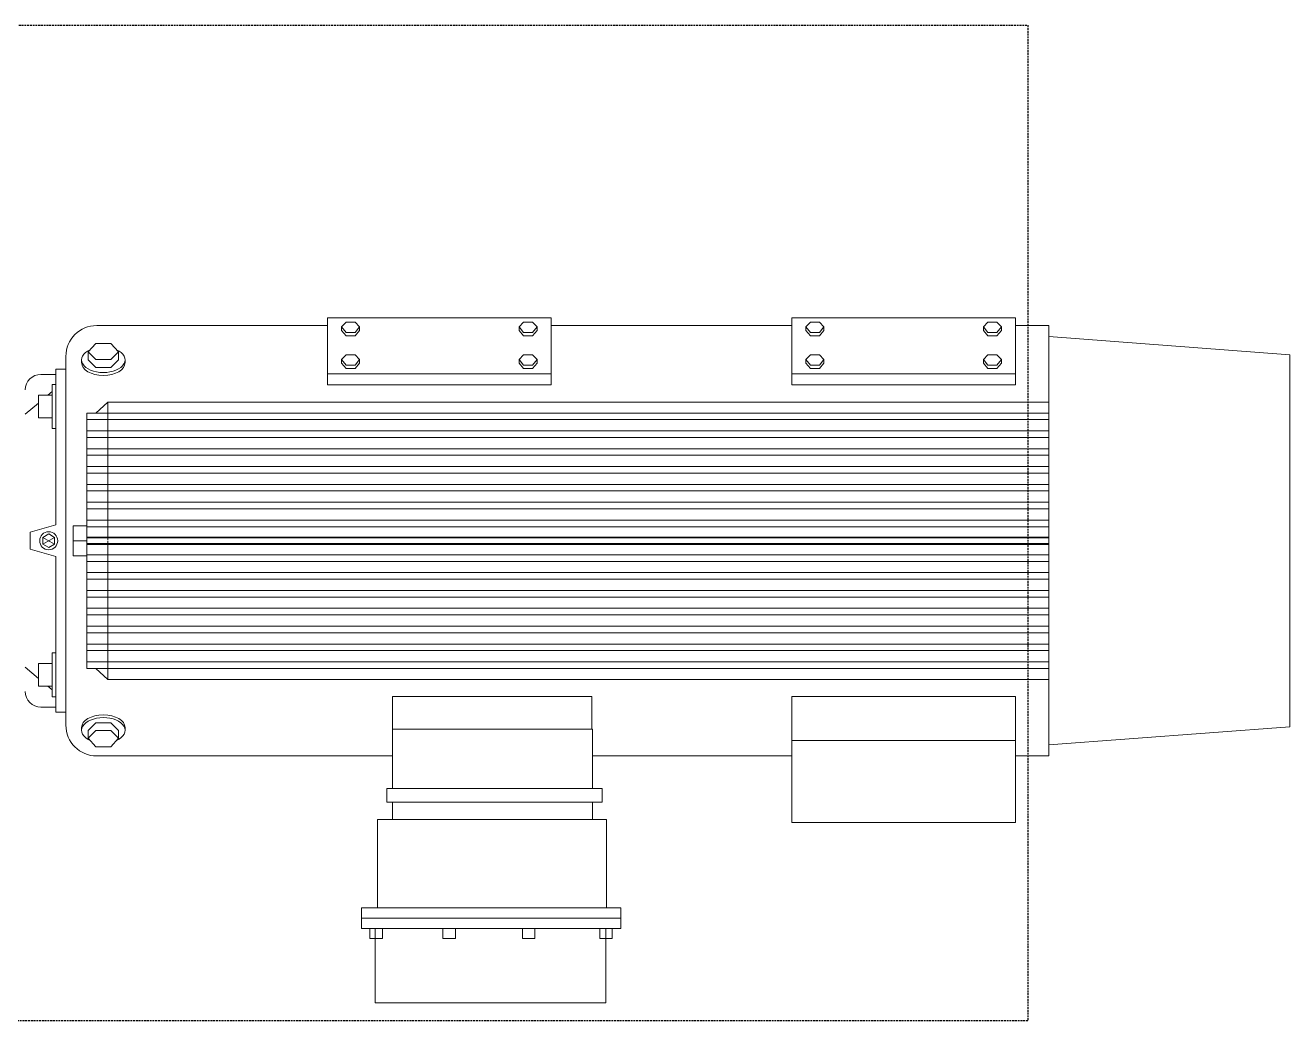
# Model space of a CAD drawing. Header units: inches. Extents: x 0 to 235202, y 0 to 361577.
# Drawn here: x 160588 to 162303, y 306436 to 307786 of the extents above; entities that cross this region are included whole.
import ezdxf

# ---------------------------------------------------------------- set-up
doc = ezdxf.new("R2010")
doc.units = ezdxf.units.IN
doc.header["$MEASUREMENT"] = 0
doc.linetypes.add('HIDDEN', pattern=[0.375, 0.25, -0.125])
doc.layers.add('DIM', color=251, linetype='Continuous', lineweight=0)

msp = doc.modelspace()

# ---------------------------------------------------------------- linework, layer by layer
at = {"layer": 'DIM', "color": 8, "linetype": 'HIDDEN', "lineweight": 25, "ltscale": 10}
for p, q in [((158947.6, 307785.5), (161947.6, 307785.5)), ((161947.6, 307785.5), (161947.6, 306435.9)), ((161947.6, 306435.9), (158947.6, 306435.9))]:
    msp.add_line(p, q, dxfattribs=at)
at = {"layer": 'DIM', "color": 8, "linetype": 'Continuous'}
for p, q in [((161300.9, 307389), (160997.6, 307389)), ((160997.6, 307389), (160997.6, 307312.9)), ((161300.9, 307312.9), (161300.9, 307389)), ((161930.8, 307389), (161627.5, 307389)), ((161627.5, 307389), (161627.5, 307312.9)), ((161930.8, 307312.9), (161930.8, 307389)), ((160684.5, 307378.4), (160713.6, 307378.4)), ((160947, 307378.4), (160684.5, 307378.4)), ((160947, 307378.4), (160997.6, 307378.4)), ((161016.7, 307376.5), (161022.8, 307382.9)), ((161016.7, 307376.5), (161016.7, 307371.7)), ((161022.8, 307369.1), (161016.7, 307376.5)), ((161022.8, 307364.3), (161016.7, 307371.7)), ((161022.8, 307382.9), (161035, 307382.9)), ((161035, 307382.9), (161041.1, 307376.5)), ((161041.1, 307376.5), (161035, 307369.1)), ((161041.1, 307371.7), (161035, 307364.3)), ((161041.1, 307376.5), (161041.1, 307371.7)), ((161263.5, 307382.9), (161257.5, 307376.5)), ((161257.5, 307376.5), (161257.5, 307371.7)), ((161257.5, 307376.5), (161263.5, 307369.1)), ((161257.5, 307371.7), (161263.5, 307364.3)), ((161275.7, 307382.9), (161263.5, 307382.9)), ((161281.8, 307376.5), (161275.7, 307382.9)), ((161275.7, 307369.1), (161281.8, 307376.5)), ((161275.7, 307364.3), (161281.8, 307371.7)), ((161281.8, 307376.5), (161281.8, 307371.7)), ((161300.9, 307378.4), (161627.5, 307378.4)), ((161646.6, 307376.5), (161652.7, 307382.9)), ((161646.6, 307376.5), (161646.6, 307371.7)), ((161652.7, 307369.1), (161646.6, 307376.5)), ((161652.7, 307364.3), (161646.6, 307371.7)), ((161652.7, 307382.9), (161664.9, 307382.9)), ((161664.9, 307382.9), (161671, 307376.5)), ((161671, 307376.5), (161664.9, 307369.1)), ((161671, 307371.7), (161664.9, 307364.3)), ((161671, 307376.5), (161671, 307371.7)), ((161893.5, 307382.9), (161887.4, 307376.5)), ((161887.4, 307376.5), (161887.4, 307371.7)), ((161887.4, 307376.5), (161893.5, 307369.1)), ((161887.4, 307371.7), (161893.5, 307364.3)), ((161905.7, 307382.9), (161893.5, 307382.9)), ((161911.7, 307376.5), (161905.7, 307382.9)), ((161905.7, 307369.1), (161911.7, 307376.5)), ((161905.7, 307364.3), (161911.7, 307371.7)), ((161911.7, 307376.5), (161911.7, 307371.7)), ((161930.8, 307378.4), (161976, 307378.4)), ((161976, 307378.4), (161976, 306794.9)), ((160683.1, 307354.1), (160672.7, 307342.7)), ((160703.8, 307354.1), (160683.1, 307354.1)), ((160714.2, 307342.7), (160703.8, 307354.1)), ((161035, 307369.1), (161022.8, 307369.1)), ((161035, 307364.3), (161022.8, 307364.3)), ((161263.5, 307369.1), (161275.7, 307369.1)), ((161263.5, 307364.3), (161275.7, 307364.3)), ((161664.9, 307369.1), (161652.7, 307369.1)), ((161664.9, 307364.3), (161652.7, 307364.3)), ((161893.5, 307369.1), (161905.7, 307369.1)), ((161893.5, 307364.3), (161905.7, 307364.3)), ((161976, 307363.4), (162302.8, 307338.8)), ((160642.6, 307330.8), (160642.6, 307336.5)), ((160672.7, 307332), (160672.7, 307342.7)), ((160672.7, 307342.7), (160683.1, 307332.3)), ((160703.8, 307332.3), (160714.2, 307342.7)), ((160714.2, 307332), (160714.2, 307342.7)), ((161016.7, 307332.2), (161022.8, 307338.6)), ((161022.8, 307338.6), (161035, 307338.6)), ((161035, 307338.6), (161041.1, 307332.2)), ((161263.5, 307338.6), (161257.5, 307332.2)), ((161275.7, 307338.6), (161263.5, 307338.6)), ((161281.8, 307332.2), (161275.7, 307338.6)), ((161646.6, 307332.2), (161652.7, 307338.6)), ((161652.7, 307338.6), (161664.9, 307338.6)), ((161664.9, 307338.6), (161671, 307332.2)), ((161893.5, 307338.6), (161887.4, 307332.2)), ((161905.7, 307338.6), (161893.5, 307338.6)), ((161911.7, 307332.2), (161905.7, 307338.6)), ((162302.8, 306834.5), (162302.8, 307338.8)), ((160642.6, 307319.3), (160629, 307319.3)), ((160629, 307108), (160629, 307319.3)), ((160642.6, 307319.3), (160642.6, 307330.8)), ((160642.6, 307086.6), (160642.6, 307319.3)), ((160663.9, 307328.1), (160663.9, 307332)), ((160672.7, 307332), (160672.7, 307332)), ((160672.7, 307332), (160683.1, 307321.6)), ((160683.1, 307332.3), (160703.8, 307332.3)), ((160683.1, 307321.6), (160703.8, 307321.6)), ((160703.8, 307321.6), (160714.2, 307332)), ((160714.2, 307332), (160714.2, 307332)), ((160722.9, 307328.1), (160722.9, 307332)), ((161016.7, 307332.2), (161016.7, 307327.5)), ((161022.8, 307324.9), (161016.7, 307332.2)), ((161022.8, 307320.1), (161016.7, 307327.5)), ((161035, 307324.9), (161022.8, 307324.9)), ((161035, 307320.1), (161022.8, 307320.1)), ((161041.1, 307332.2), (161035, 307324.9)), ((161041.1, 307327.5), (161035, 307320.1)), ((161041.1, 307332.2), (161041.1, 307327.5)), ((161257.5, 307332.2), (161257.5, 307327.5)), ((161257.5, 307332.2), (161263.5, 307324.9)), ((161257.5, 307327.5), (161263.5, 307320.1)), ((161263.5, 307324.9), (161275.7, 307324.9)), ((161263.5, 307320.1), (161275.7, 307320.1)), ((161275.7, 307324.9), (161281.8, 307332.2)), ((161275.7, 307320.1), (161281.8, 307327.5)), ((161281.8, 307332.2), (161281.8, 307327.5)), ((161646.6, 307332.2), (161646.6, 307327.5)), ((161652.7, 307324.9), (161646.6, 307332.2)), ((161652.7, 307320.1), (161646.6, 307327.5)), ((161664.9, 307324.9), (161652.7, 307324.9)), ((161664.9, 307320.1), (161652.7, 307320.1)), ((161671, 307332.2), (161664.9, 307324.9)), ((161671, 307327.5), (161664.9, 307320.1)), ((161671, 307332.2), (161671, 307327.5)), ((161887.4, 307332.2), (161887.4, 307327.5)), ((161887.4, 307332.2), (161893.5, 307324.9)), ((161887.4, 307327.5), (161893.5, 307320.1)), ((161893.5, 307324.9), (161905.7, 307324.9)), ((161893.5, 307320.1), (161905.7, 307320.1)), ((161905.7, 307324.9), (161911.7, 307332.2)), ((161905.7, 307320.1), (161911.7, 307327.5)), ((161911.7, 307332.2), (161911.7, 307327.5)), ((160608.7, 307312.2), (160629, 307312.2)), ((160997.6, 307312.9), (161300.9, 307312.9)), ((161300.9, 307312.9), (160997.6, 307312.9)), ((160997.6, 307312.9), (160997.6, 307297.9)), ((161300.9, 307297.9), (161300.9, 307312.9)), ((161627.5, 307312.9), (161930.8, 307312.9)), ((161930.8, 307312.9), (161627.5, 307312.9)), ((161627.5, 307312.9), (161627.5, 307297.9)), ((161930.8, 307297.9), (161930.8, 307312.9)), ((160624, 307288.9), (160618, 307283.9)), ((160629, 307298.3), (160624, 307298.3)), ((160624, 307298.3), (160624, 307238.8)), ((160629, 307238.8), (160629, 307298.3)), ((160997.6, 307297.9), (161300.9, 307297.9)), ((161627.5, 307297.9), (161930.8, 307297.9)), ((160605.5, 307273.4), (160587.6, 307258.3)), ((160624, 307283.9), (160605.5, 307283.9)), ((160605.5, 307283.9), (160605.5, 307253.3)), ((160624, 307253.3), (160624, 307283.9)), ((160699.7, 307274.7), (160683.4, 307259.8)), ((160699.7, 307087.3), (160699.7, 307274.7)), ((160699.7, 307274.7), (161976, 307274.7)), ((160605.5, 307253.3), (160624, 307253.3)), ((160670.9, 307086.6), (160670.9, 307259.8)), ((160670.9, 307259.8), (161976, 307259.8)), ((160670.9, 307250.9), (161976, 307250.9)), ((160624, 307238.8), (160629, 307238.8)), ((160670.9, 307235.6), (161976, 307235.6)), ((160670.9, 307226.7), (161976, 307226.7)), ((160670.9, 307211.4), (161976, 307211.4)), ((160670.9, 307202.5), (161976, 307202.5)), ((160670.9, 307187.2), (161976, 307187.2)), ((160670.9, 307178.3), (161976, 307178.3)), ((160670.9, 307163), (161976, 307163)), ((160670.9, 307154.1), (161976, 307154.1)), ((160670.9, 307138.8), (161976, 307138.8)), ((160670.9, 307129.9), (161976, 307129.9)), ((160670.9, 307114.6), (161976, 307114.6)), ((160629, 307108), (160594, 307098.3)), ((160594, 307098.3), (160594, 307086.6)), ((160619.3, 307095.8), (160611.4, 307091.2)), ((160611.4, 307091.2), (160619.3, 307095.8)), ((160627.2, 307091.2), (160619.3, 307095.8)), ((160619.3, 307095.8), (160627.2, 307091.2)), ((160652.4, 307086.6), (160652.4, 307106.9)), ((160652.4, 307106.9), (160670.9, 307106.9)), ((160652.4, 307086.6), (160652.4, 307106.9)), ((160652.4, 307106.9), (160670.9, 307106.9)), ((160670.9, 307106.9), (160670.9, 307086.6)), ((160670.9, 307106.9), (160670.9, 307086.6)), ((160670.9, 307105.7), (161976, 307105.7)), ((160594, 307075), (160594, 307086.6)), ((160627.2, 307082.1), (160611.4, 307091.2)), ((160627.2, 307091.2), (160611.4, 307082.1)), ((160611.4, 307091.2), (160611.4, 307082.1)), ((160611.4, 307082.1), (160611.4, 307091.2)), ((160611.4, 307082.1), (160619.3, 307077.5)), ((160619.3, 307077.5), (160611.4, 307082.1)), ((160619.3, 307077.5), (160627.2, 307082.1)), ((160627.2, 307082.1), (160619.3, 307077.5)), ((160627.2, 307082.1), (160627.2, 307091.2)), ((160627.2, 307091.2), (160627.2, 307082.1)), ((160642.6, 307086.6), (160642.6, 306854)), ((160670.9, 307086.6), (160652.4, 307086.6)), ((160652.4, 307086.6), (160652.4, 307066.4)), ((160670.9, 307086.6), (160652.4, 307086.6)), ((160670.9, 307086.6), (160652.4, 307086.6)), ((160670.9, 307086.6), (160652.4, 307086.6)), ((160652.4, 307086.6), (160652.4, 307066.4)), ((160670.9, 307091.7), (161976, 307091.7)), ((160670.9, 307090.4), (161976, 307090.4)), ((160670.9, 307086.6), (160670.9, 306913.5)), ((160670.9, 307066.4), (160670.9, 307086.6)), ((160670.9, 307066.4), (160670.9, 307086.6)), ((160670.9, 307082.8), (161976, 307082.8)), ((160670.9, 307081.6), (161976, 307081.6)), ((160699.7, 307086), (160699.7, 306898.6)), ((160629, 307065.3), (160594, 307075)), ((160629, 307065.3), (160629, 306854)), ((160652.4, 307066.4), (160670.9, 307066.4)), ((160652.4, 307066.4), (160670.9, 307066.4)), ((160670.9, 307067.6), (161976, 307067.6)), ((160670.9, 307058.7), (161976, 307058.7)), ((160670.9, 307043.4), (161976, 307043.4)), ((160670.9, 307034.5), (161976, 307034.5)), ((160670.9, 307019.2), (161976, 307019.2)), ((160670.9, 307010.3), (161976, 307010.3)), ((160670.9, 306995), (161976, 306995)), ((160670.9, 306986.1), (161976, 306986.1)), ((160670.9, 306970.8), (161976, 306970.8)), ((160670.9, 306961.9), (161976, 306961.9)), ((160670.9, 306946.6), (161976, 306946.6)), ((160624, 306934.5), (160629, 306934.5)), ((160624, 306875), (160624, 306934.5)), ((160629, 306934.5), (160629, 306875)), ((160670.9, 306937.7), (161976, 306937.7)), ((160605.5, 306899.9), (160587.6, 306915)), ((160605.5, 306889.4), (160605.5, 306920)), ((160605.5, 306920), (160624, 306920)), ((160624, 306920), (160624, 306889.4)), ((160670.9, 306922.4), (161976, 306922.4)), ((160670.9, 306913.5), (161976, 306913.5)), ((160699.7, 306898.6), (160683.4, 306913.5)), ((160624, 306889.4), (160605.5, 306889.4)), ((160624, 306884.4), (160618, 306889.4)), ((160699.7, 306898.6), (161976, 306898.6)), ((160629, 306875), (160624, 306875)), ((161356.3, 306875.4), (161085.9, 306875.4)), ((161085.9, 306875.4), (161085.9, 306831.3)), ((161356.3, 306831.3), (161356.3, 306875.4)), ((161627.5, 306815.7), (161627.5, 306875.4)), ((161627.5, 306875.4), (161930.8, 306875.4)), ((161930.8, 306875.4), (161930.8, 306815.7)), ((160608.7, 306861), (160629, 306861)), ((160642.6, 306854), (160629, 306854)), ((160642.6, 306854), (160642.6, 306842.5)), ((160642.6, 306842.5), (160642.6, 306836.7)), ((160672.7, 306829.5), (160683.1, 306839.9)), ((160683.1, 306839.9), (160703.8, 306839.9)), ((160699.7, 306850.2), (160699.7, 306850.2)), ((160703.8, 306839.9), (160714.2, 306829.5)), ((160663.9, 306833.3), (160663.9, 306829.5)), ((160672.7, 306829.5), (160672.7, 306818.8)), ((160672.7, 306829.5), (160672.7, 306829.5)), ((160672.7, 306818.8), (160683.1, 306829.2)), ((160683.1, 306829.2), (160703.8, 306829.2)), ((160703.8, 306829.2), (160714.2, 306818.8)), ((160714.2, 306829.5), (160714.2, 306818.8)), ((160714.2, 306829.5), (160714.2, 306829.4)), ((160722.9, 306833.3), (160722.9, 306829.5)), ((161085.9, 306831.3), (161357.2, 306831.3)), ((161085.9, 306750.9), (161085.9, 306831.3)), ((161085.9, 306831.3), (161356.3, 306831.3)), ((161357.2, 306831.3), (161357.2, 306750.9)), ((161976, 306809.9), (162302.8, 306834.5)), ((160683.1, 306807.4), (160672.7, 306818.8)), ((160703.8, 306807.4), (160683.1, 306807.4)), ((160714.2, 306818.8), (160703.8, 306807.4)), ((161627.5, 306704.6), (161627.5, 306815.7)), ((161627.5, 306815.7), (161930.8, 306815.7)), ((161930.8, 306815.7), (161627.5, 306815.7)), ((161930.8, 306815.7), (161930.8, 306704.6)), ((160684.5, 306794.9), (160713.6, 306794.9)), ((160712.7, 306794.9), (161085.9, 306794.9)), ((161085.9, 306794.9), (160956.9, 306794.9)), ((161627.5, 306794.9), (161357.2, 306794.9)), ((161976, 306794.9), (161930.8, 306794.9)), ((161369.9, 306750.9), (161078.2, 306750.9)), ((161078.2, 306750.9), (161078.2, 306732.2)), ((161357.2, 306750.9), (161085.9, 306750.9)), ((161369.9, 306732.2), (161369.9, 306750.9)), ((161078.2, 306732.2), (161369.9, 306732.2)), ((161357.2, 306732.2), (161085.9, 306732.2)), ((161085.9, 306732.2), (161085.9, 306708.5)), ((161357.2, 306708.5), (161357.2, 306732.2)), ((161375.8, 306708.5), (161065.5, 306708.5)), ((161065.5, 306708.5), (161065.5, 306589)), ((161085.9, 306708.5), (161357.2, 306708.5)), ((161375.8, 306589), (161375.8, 306708.5)), ((161930.8, 306704.6), (161627.5, 306704.6)), ((161395.3, 306589), (161043.5, 306589)), ((161043.5, 306589), (161043.5, 306560.9)), ((161065.5, 306589), (161375.8, 306589)), ((161395.3, 306560.9), (161395.3, 306589)), ((161043.5, 306574.9), (161395.3, 306574.9)), ((161043.5, 306560.9), (161395.3, 306560.9)), ((161055, 306560.9), (161072, 306560.9)), ((161055, 306547.1), (161055, 306560.9)), ((161072, 306547.1), (161055, 306547.1)), ((161375.3, 306560.9), (161062.2, 306560.9)), ((161062.2, 306560.9), (161062.2, 306459.9)), ((161072, 306560.9), (161072, 306547.1)), ((161171.2, 306560.9), (161154.2, 306560.9)), ((161154.2, 306560.9), (161154.2, 306547.1)), ((161154.2, 306547.1), (161171.2, 306547.1)), ((161171.2, 306547.1), (161171.2, 306560.9)), ((161279, 306560.9), (161262, 306560.9)), ((161262, 306560.9), (161262, 306547.1)), ((161262, 306547.1), (161279, 306547.1)), ((161279, 306547.1), (161279, 306560.9)), ((161383.8, 306560.9), (161366.8, 306560.9)), ((161366.8, 306560.9), (161366.8, 306547.1)), ((161366.8, 306547.1), (161383.8, 306547.1)), ((161375.3, 306459.9), (161375.3, 306560.9)), ((161383.8, 306547.1), (161383.8, 306560.9)), ((161062.2, 306459.9), (161375.3, 306459.9))]:
    msp.add_line(p, q, dxfattribs=at)
msp.add_circle((160619.3, 307086.6), 12.2, dxfattribs=at)
msp.add_circle((160619.3, 307086.6), 12.2, dxfattribs=at)
for centre, radius, start, end in [((160684.5, 307336.5), 41.9, 90, 180), ((160653.3, 307332), 3.25, 180.0304, 180.0304), ((160608.7, 307291.1), 21.1, 90, 180), ((160608.7, 306882.2), 21.1, 180, 270), ((160653.3, 306841.3), 3.25, 179.9696, 179.9696), ((160684.5, 306836.7), 41.9, 180, 270)]:
    msp.add_arc(centre, radius, start, end, dxfattribs=at)
for centre, start_param, end_param in [((160693.4, 307332), 2.226219, 7.193516), ((160693.4, 307328.1), 3.141593, 6.283185)]:
    msp.add_ellipse(centre, major_axis=(29.5, 0), ratio=0.58591, start_param=start_param, end_param=end_param, dxfattribs=at)
at = {"layer": 'DIM', "color": 8, "linetype": 'Continuous', "extrusion": (0, 0, -1)}
for centre, major_axis, start_param, end_param in [((160693.4, 306829.5), (-29.5, 0), -0.915374, 4.051923), ((160693.4, 306833.3), (29.5, 0), 3.141593, 6.283185)]:
    msp.add_ellipse(centre, major_axis=major_axis, ratio=0.58591, start_param=start_param, end_param=end_param, dxfattribs=at)

doc.saveas('drawing.dxf')
